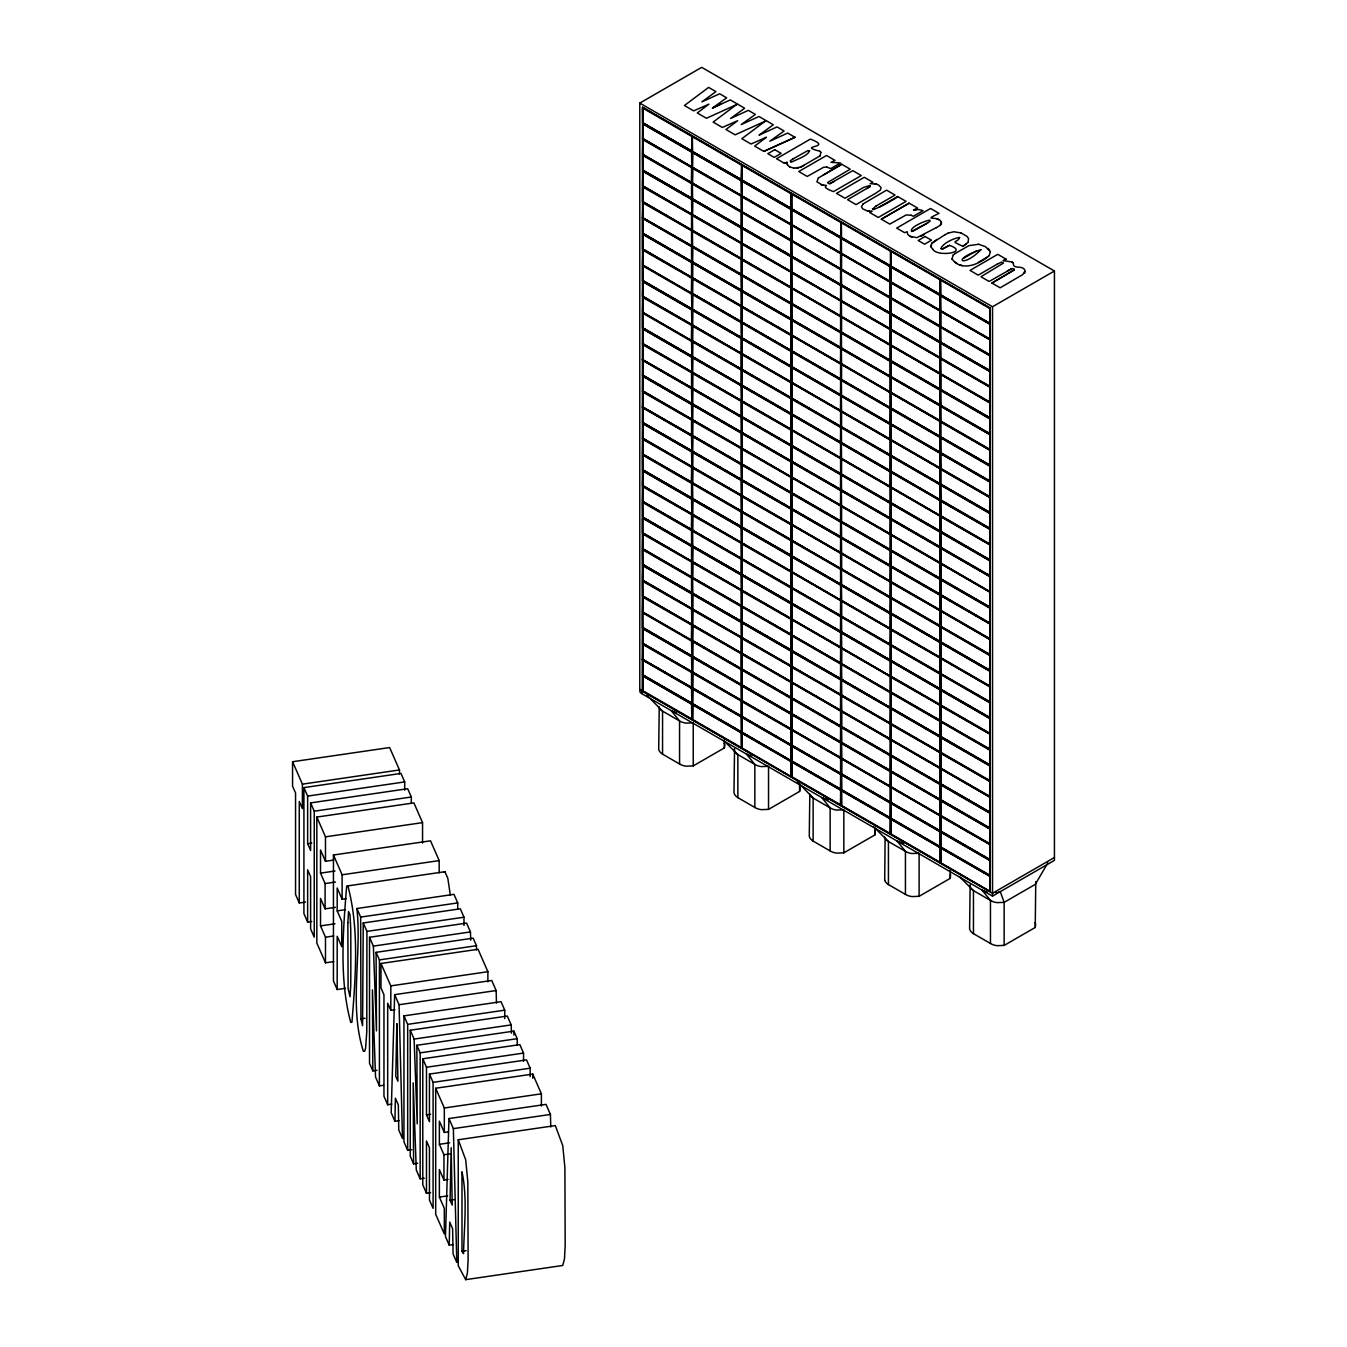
<?xml version="1.0" encoding="UTF-8"?>
<svg xmlns="http://www.w3.org/2000/svg" width="1347" height="1347" viewBox="0 0 1347 1347"><rect width="100%" height="100%" fill="white"/><g stroke="black" fill="none" stroke-linecap="round" stroke-linejoin="round"><path stroke-width="1.5" d="M997.453 264.029L1001.612 262.143L1003.515 263.035L980.936 276.741L989.136 281.472L1011.917 268.575L1013.921 268.811L1014.19 269.939L991.931 283.038L1000.131 287.82L1022.71 274.62L1025.151 270.781C1022.727 264.147 1012.809 270.292 1013.331 262.968M819.852 151.234C795.521 145.005 834.719 148.49 810.389 139.095L776.495 158.71L784.409 163.273L787.052 162.33L787.456 164.856L789.578 166.843M399.066 1120.67L394.94 1121.276L395.395 1098.209L398.325 1104.877L398.779 1130.066L402.5 1138.552L399.066 1004.727L394.654 994.658L491.722 980.464L496.151 990.55L496.471 1003.094M453.367 1244.577L449.241 1245.167L449.696 1222.099L452.626 1228.767L453.08 1253.956L456.801 1262.442L453.367 1128.634L448.955 1118.549L546.023 1104.372L550.435 1114.44L550.771 1126.984M450.083 1200.228L451.161 1147.695L452.222 1205.094L450.083 1200.228L454.208 1199.621M394.654 994.658L391.186 1112.723L394.94 1121.276M448.955 1118.549L445.487 1236.63L449.241 1245.167M936.434 227.643L940.307 225.202L941.486 222.642C938.926 214.442 920.759 222.103 939.027 213.365L930.575 208.482L896.681 228.098L904.595 232.661L907.238 231.718L907.642 234.243L909.764 236.23L916.869 237.678L936.434 227.592M980.885 249.7C962.852 268.508 949.904 259.718 980.885 249.734M790.672 161.792L790.251 160.781L792.861 158.98M863.208 203.801L861.407 206.63L862.636 208.819L867.872 211.226L872.149 211.226L869.691 212.506L878.295 217.473L906.076 201.393L897.624 196.51C898.314 197.538 862.383 217.035 876.139 205.939M874.742 183.613L878.564 184.977L881.106 187.62L880.298 190.146L875.483 193.379L856.019 204.626L847.566 199.693L870.111 186.509L869.691 185.499M932.713 249.128L931.164 247.124L931.636 243.437L944.921 234.748M659.239 707.327L658.7 749.033A14.615 8.436 0 0 0 662.572 754.168L679.562 763.985A13.066 7.543 0 0 0 685.993 766.174L693.234 765.904L724.316 747.955L724.854 745.211A14.615 8.436 0 0 0 724.147 743.123M968.123 242.393L968.544 238.503L967.011 236.399L960.866 232.863M734.536 748.747L733.997 792.491A14.615 8.436 0 0 0 737.87 797.626L754.842 807.459A13.066 7.543 0 0 0 761.291 809.648L768.531 809.379L799.613 791.43L800.017 787.978A14.699 8.486 0 0 0 799.445 786.597M797.256 781.513L813.133 798.064L813.133 841.117L830.139 850.934A13.066 7.543 0 0 0 836.571 853.106L843.828 852.836L874.91 834.904L875.297 831.436A14.699 8.486 0 0 0 874.725 830.072M884.693 880.13A14.699 8.486 0 0 0 888.431 884.575L905.437 894.391A13.066 7.543 0 0 0 911.868 896.58L919.109 896.311L950.191 878.362L950.595 874.91A14.699 8.486 0 0 0 950.359 874.22M970.143 884.777L969.604 928.521A14.615 8.436 0 0 0 973.477 933.673L990.466 943.489A13.066 7.543 0 0 0 996.898 945.678L1004.138 945.409L1035.237 927.46L1035.624 924.008A14.699 8.486 0 0 0 1035.052 922.628M1047.882 862.838L1035.237 884.407L1004.138 902.355L996.898 902.625A13.066 7.543 0 0 1 990.466 900.436L973.46 890.62L959.333 876.577M465.692 1279.65L467.409 1273.067L468.116 1259.613L467.83 1181.858L465.692 1159.801L458.249 1139.764L555.318 1125.587L562.76 1145.623L564.898 1167.681L565.184 1245.436L564.477 1258.889L562.76 1265.473L465.692 1279.65L458.249 1265.759L458.249 1139.764M1024.393 273.306L1025.151 272.111M820.138 155.865L820.828 152.228M940.307 225.202L941.435 223.619M989.22 255.627L990.382 251.603M953.272 254.953L951.992 259.011M818.387 177.939L816.905 181.845L823.051 185.347M931.636 243.47L937.041 239.362M932.713 249.077C936.333 257.277 970.295 252.714 949.45 245.322L942.9 248.791L940.964 248.572C942.344 243.605 953.777 238.065 959.67 237.442C957.347 243.605 948.793 239.665 962.852 246.333L968.123 242.342M951.992 258.961C961.539 272.178 979.471 264.248 989.22 255.593M953.272 255.004L955.141 253.489M766.325 137.343L754.674 146.099L763.85 151.403L794.999 137.31L763.85 151.403M759.253 135.003L773.313 124.749L766.308 120.708L735.142 134.835L725.966 129.497L737.634 120.725L722.329 127.443L713.135 122.089L737.331 103.972L730.327 99.931L712.462 108.029L720.628 104.123M712.462 108.029L726.673 97.826L719.668 93.785L701.854 101.901L715.914 91.613L708.623 87.403L684.428 105.504L693.638 110.875L708.926 104.157L697.275 112.963L706.451 118.267L737.6 104.123L744.622 108.231L730.562 118.485L748.36 110.353L755.364 114.428L741.17 124.598L759.018 116.499L766.022 120.59L741.827 138.69L751.037 144.011L766.325 137.293M927.595 222.979L930.137 221.161L929.733 220.15C924.85 220.773 908.939 227.508 911.666 231.465L927.595 222.979L912.525 231.398M962.852 246.333L966.119 244.177M866.811 188.58L870.111 186.509M1014.19 269.905L991.931 283.089M987.705 256.806L978.427 262.295M955.141 253.522L968.897 245.642L978.629 244.278M820.138 155.814L800.96 166.961L794.259 168.223M818.387 177.972L841.774 164.267L850.226 169.2L827.664 182.451L828.136 183.428L829.887 183.663L852.803 170.648L861.255 175.565L833.473 191.611C815.827 184.994 834.618 186.021 821.148 184.808M863.208 203.852L886.579 190.146L895.048 195.079L876.139 205.99M1054.432 857.5L992.52 893.263L639.791 689.613L639.791 103.096L701.703 67.35L1054.432 271L1054.432 860.379L992.52 896.125L642.266 693.907L642.519 107.255L990.247 308.008L990.247 891.663L989.994 308.16L642.519 107.255M691.819 151.066L642.637 122.964L642.637 108.046L642.822 122.846L691.819 151.066L691.819 136.148M642.889 122.813L990.247 323.785L989.877 338.922L989.877 324.004L940.88 295.784M642.637 138.741L642.889 123.671L642.822 138.623L691.819 166.843L691.819 151.925L642.822 123.705M642.889 138.589L989.994 339.713M989.877 355.557L989.624 370.61L990.247 355.339L642.519 154.585L642.889 139.448L642.822 154.4M642.889 154.366L989.994 355.473M691.819 198.379L642.637 170.278L642.637 155.36L642.822 170.177L691.819 198.379L691.819 183.478M691.567 151.201L692.19 135.929L692.56 719.365M741.49 179.74L692.324 151.639L692.324 136.721L692.51 151.537L741.49 179.74L741.49 164.839M642.889 170.143L990.247 371.115L989.877 386.235L989.877 371.334L940.88 343.115M989.877 402.012L940.88 373.809L940.694 358.992L989.877 387.094L989.624 402.164L990.247 386.892L642.519 186.122L642.889 171.002L642.822 185.953L691.819 214.156L691.819 199.255L642.822 171.035M691.819 166.843L691.567 152.076L692.56 151.504M692.324 167.415L692.56 152.363L692.51 167.297L741.49 195.517L741.49 180.599L692.51 152.396M642.889 185.92L989.994 387.027M940.88 389.569L940.947 374.634L989.809 402.905L989.809 417.823L990.247 402.669L642.519 201.898L642.637 186.913L642.822 201.73L691.567 230.084L691.567 215.166L692.56 214.594M692.56 167.264L691.567 167.836L691.567 182.754L691.819 167.702L642.637 139.6M692.324 168.274L741.49 196.376L741.439 211.327L692.324 183.192L692.56 168.122L692.51 183.074M642.889 201.68L989.994 402.804M989.877 418.648L989.624 433.7L990.247 418.429L642.519 217.675L642.889 202.555L642.822 217.49M691.567 198.531L691.567 183.613L692.56 183.04M741.49 227.071L692.324 198.969L692.324 184.051L692.51 198.851L741.49 227.071L741.49 212.153M940.88 406.205L989.877 434.424L989.809 449.376L990.247 434.205L642.519 233.452L642.637 218.467L642.822 233.267L691.567 261.621L691.567 246.72L692.56 246.147L741.49 274.384L741.49 259.483L692.324 231.364L692.324 246.282L741.254 274.535L741.254 259.617L742.248 259.045M741.254 179.892L741.877 164.62L742.248 748.04M791.177 208.431L741.995 180.313L741.995 165.412L742.18 180.212L791.177 208.431L791.177 193.513M691.819 214.156L691.567 199.39L692.56 198.817M692.324 214.729L692.56 199.676L692.51 214.628L741.49 242.847L741.49 227.929L692.51 199.71M642.889 233.233L989.994 434.357M940.206 437.287L939.953 452.356L939.953 437.438L940.947 436.866L989.877 465.119L940.694 437L940.694 422.099L989.809 450.235L989.624 465.254L990.247 449.982L642.519 249.229L642.637 234.243L642.822 249.043L691.567 277.398L691.567 262.48L692.56 261.907M741.49 195.517L741.254 180.751L742.248 180.178M741.995 196.09L742.248 181.037L742.18 195.989L791.177 224.191L791.177 209.29L742.18 181.07M692.324 215.604L692.51 230.404L741.49 258.624L741.49 243.706L692.324 215.604L692.324 230.505M792.861 159.013L807.964 150.527L809.547 150.813M642.889 249.01L989.994 450.134M989.877 465.978L989.624 481.031L990.247 465.759L642.519 265.005L642.889 249.869L642.822 264.82M742.248 195.955L741.254 196.527L741.49 211.294M741.995 196.948L791.177 225.067L791.11 240.002L741.995 211.866L742.248 196.814L742.18 211.765M692.56 230.371L691.567 230.943L691.567 245.861L642.266 217.827L989.994 418.58M692.324 231.364L692.51 246.181M989.877 496.656L940.88 468.453L940.694 453.636L989.877 481.755L989.624 496.807L990.247 481.536L642.519 280.765L642.637 265.78L642.822 280.597L691.819 308.8L691.819 293.899M741.254 227.205L741.254 212.304L742.248 211.732M791.177 255.745L741.995 227.643L741.995 212.725L742.18 227.542L791.177 255.745L791.177 240.827M692.324 262.059L692.56 247.006L692.51 261.958L741.49 290.161L741.49 275.243M790.925 208.566L791.548 193.294L791.548 776.933M823.034 175.127L841.774 164.267M642.889 280.563L989.994 481.67M939.953 484.752L891.024 456.515L891.209 471.315L939.953 499.67L939.953 484.752L940.947 484.179L989.877 512.432L940.694 484.331L940.694 469.413L989.809 497.565L989.624 512.584L990.247 497.312L642.519 296.542L642.889 281.422L642.822 296.374L691.819 324.576L691.819 309.675L642.822 281.456M741.49 242.847L741.254 228.064L742.248 227.491M741.995 243.42L742.248 228.35L742.18 243.302L791.177 271.522L791.177 256.603L742.18 228.401M692.324 277.836L692.56 262.783L692.51 277.718L741.49 305.937L741.49 291.019L692.51 262.817M791.177 224.191L790.925 209.425L791.918 208.852M642.889 296.323L989.994 497.447M989.877 513.291L989.624 528.344L990.247 513.072L642.519 312.319L642.889 297.199L642.822 312.134M742.248 243.268L741.254 243.841L741.49 258.624M741.995 244.278L742.18 259.079L791.177 287.298L791.177 272.38L741.995 244.278L741.995 259.196M692.56 277.684L691.567 278.257L691.567 293.175L691.819 278.122M692.324 278.694L741.439 306.83L741.439 321.748L692.324 293.612L692.56 278.543L692.51 293.494M791.918 224.629L790.925 225.202L791.177 239.968M989.877 543.986L940.88 515.766L940.694 500.966L989.877 529.068L989.624 544.121L990.247 528.849L642.519 328.096L642.637 313.11L642.822 327.91L691.819 356.13L691.819 341.212M741.995 260.055L791.11 288.191L791.11 303.109L741.995 274.956L742.248 259.904L742.18 274.855M691.819 308.8L691.567 294.033L692.56 293.461L741.254 321.849L741.254 306.948L742.248 306.375M692.324 309.372L692.56 294.32L692.51 309.271L741.49 337.491L741.49 322.573M790.925 255.896L790.925 240.978L791.918 240.406M642.889 327.877L989.994 529.001M642.637 343.805L642.889 328.735L642.822 343.687L691.819 371.907L691.819 356.989L642.822 328.769M741.49 290.161L741.254 275.394L742.248 274.822L790.925 303.21L790.925 288.292L791.918 287.719M741.995 290.733L742.248 275.68L742.18 290.632L791.177 318.852L791.177 303.934M840.848 222.188L841.218 805.624M691.819 324.576L691.567 309.81L692.56 309.238M692.324 325.149L692.56 310.096L692.51 325.048L741.254 353.402L741.254 338.484L742.248 337.912M791.177 271.522L790.925 256.755L791.918 256.183M878.918 207.303L897.624 196.561M642.889 343.653L989.994 544.777M642.637 344.664L691.752 372.799L691.752 387.717L642.637 359.565L642.889 344.512L642.822 359.464M741.49 305.937L741.254 291.171L742.248 290.598M741.995 306.51L742.248 291.457L742.18 306.409L791.177 334.612L791.177 319.71L742.18 291.491M791.851 209.745L840.848 237.964L840.595 253.017L840.595 238.116L841.589 237.543M692.56 325.014L691.567 325.587L691.567 340.505L691.819 325.435L642.637 297.333M692.324 326.008L741.439 354.16L741.439 369.078L692.324 340.926L692.56 325.873L692.51 340.825M909.107 203.195L881.325 219.224L909.107 203.144L917.56 208.027L913.586 209.997L918.839 209.526L923.065 210.671L913.3 216.311L911.128 215.2M791.918 271.959L790.925 272.532L791.177 287.298M642.637 375.342L642.889 360.289L642.822 375.241L691.819 403.46L691.819 388.542M741.995 307.369L791.11 335.521L791.11 350.422L741.995 322.287L742.248 307.234L742.18 322.186M841.589 253.303L840.595 253.876L840.595 268.794L791.666 240.541M691.819 356.13L691.567 341.363L692.56 340.791L741.254 369.179L741.254 354.261L742.248 353.689M692.324 356.702L692.56 341.65L692.51 356.601L741.254 384.956L741.254 370.038L742.248 369.465L791.177 397.719L791.177 382.801L741.995 354.699L741.995 369.617L790.925 397.853L790.925 382.952L791.918 382.363M642.889 375.207L989.994 576.314M642.637 391.118L642.889 376.066L642.822 391.017L691.819 419.22L691.819 404.319L642.822 376.099M741.49 337.491L741.254 322.724L742.248 322.135L790.925 350.54L790.925 335.622L791.918 335.049M741.995 338.063L742.248 323.011L742.18 337.945L791.177 366.165L791.177 351.247M840.595 269.653L791.666 241.399L791.851 256.216L840.595 284.571L840.595 269.653L841.589 269.08M691.819 371.907L691.567 357.14L692.56 356.568M692.324 372.479L692.56 357.426L692.51 372.361L741.49 400.581L741.49 385.663L692.51 357.46M791.177 318.852L790.925 304.068L791.918 303.496L840.848 331.749L840.848 316.831M642.889 390.984L989.994 592.091M642.637 391.977L691.752 420.129L691.752 435.03L642.637 406.895L642.889 391.842L642.822 406.794M890.519 250.879L890.889 834.298M741.995 353.84L742.248 338.77L742.18 353.722L791.177 381.942L791.177 367.024L742.18 338.821M840.595 285.429L791.666 257.176L791.851 271.993L840.595 300.347L840.595 285.429L841.589 284.857M692.56 372.328L691.567 372.9L691.567 387.818L642.266 359.784L989.994 560.554M741.49 401.44L741.439 416.391L692.324 388.256L692.56 373.186L692.51 388.138M791.177 334.612L790.925 319.845L791.918 319.273M642.637 422.672L642.889 407.619L642.822 422.554L691.819 450.774L691.819 435.856M841.538 238.436L890.519 266.639L890.283 281.708L890.283 266.79L891.276 266.218M741.995 354.699L742.18 369.499M841.589 300.634L840.595 301.206L840.595 316.124L840.848 301.055L791.666 272.953L791.851 287.77L840.848 315.973M691.819 403.46L691.567 388.677L692.56 388.104L741.254 416.509L741.254 401.591L742.248 401.019M692.324 404.033L692.56 388.963L692.51 403.915L741.49 432.134L741.49 417.216M949.45 245.356L942.9 248.791M642.889 422.52L989.994 623.644M642.637 438.448L642.889 423.379L642.822 438.331L691.819 466.55L691.819 451.632L642.822 423.413M891.276 281.994L890.283 282.567L890.283 297.468L890.519 282.415L841.589 254.162L841.538 269.114M741.995 385.377L742.248 370.324L742.18 385.276L791.177 413.495L791.177 398.577M841.589 316.41L840.595 316.983L840.595 331.901L791.666 303.647M691.819 419.22L691.567 404.454L692.56 403.881M692.324 419.793L692.56 404.74L692.51 419.692L741.49 447.911L741.49 432.993L692.51 404.774M791.177 366.165L790.925 351.399L791.918 350.826L840.848 379.079L840.848 364.161L791.918 335.908L791.851 350.86M642.889 438.297L989.994 639.421M989.877 655.265L989.624 670.318L990.247 655.046L642.519 454.293L642.889 439.156L642.822 454.107M890.519 298.192L890.283 313.245L890.283 298.344L891.276 297.771M741.49 400.581L741.254 385.814L742.248 385.242M741.995 401.153L742.248 386.101L742.18 401.052L791.177 429.255L791.177 414.354L742.18 386.134M963.846 258.119L976.39 250.879M840.848 332.608L840.595 347.661L840.595 332.76L841.589 332.187L890.519 360.424L890.519 345.522L841.589 317.269L841.538 332.221M692.56 419.658L691.567 420.23L691.567 435.148L642.266 407.114L989.994 607.867M692.324 420.668L741.439 448.804L741.439 463.722L692.324 435.569L692.56 420.517L692.51 435.468M940.206 279.553L940.576 862.972M791.177 381.942L790.925 367.175L791.918 366.603M642.889 454.074L989.994 655.198M691.819 498.104L642.637 469.985L642.637 455.084L642.822 469.884L691.819 498.104L691.819 483.186M841.538 285.749L890.519 313.969L890.283 329.022L890.283 314.104L891.276 313.531M891.024 314.541L891.209 329.341L940.206 357.561L940.206 342.643L891.209 314.44L939.953 342.795L940.947 342.222M741.995 402.012L791.11 430.164L791.11 445.066L741.995 416.93L742.248 401.877L742.18 416.829M1011.917 261.975L1003.33 260.645L1006.108 259.163L997.757 254.33L969.992 270.41L978.191 275.158L997.453 263.995M791.851 320.165L840.848 348.385L840.595 363.437L840.595 348.536L841.589 347.947M691.819 450.774L691.567 436.007L692.56 435.435L741.254 463.823L741.254 448.905L742.248 448.332M692.324 451.346L692.56 436.293L692.51 451.245L741.49 479.448L741.49 464.547M891.209 267.11L940.206 295.33L939.953 310.382L939.953 295.464L940.947 294.892M642.889 469.85L990.247 670.823L989.877 685.943L989.877 671.042L940.88 642.822M940.88 673.517L940.947 658.565L989.877 686.818L989.809 701.753L990.247 686.6L642.519 485.829L642.889 470.709L642.822 485.661L691.819 513.864L691.819 498.962L642.822 470.743M891.276 329.308L890.283 329.88L890.283 344.798L890.519 329.746L841.353 301.644L841.538 316.444L890.519 344.664M741.49 432.134L741.254 417.368L742.248 416.795L790.925 445.183L790.925 430.265L791.918 429.693M741.995 432.707L742.248 417.654L742.18 432.606L790.925 460.96L790.925 446.042L791.918 445.47L840.848 473.723L840.848 458.805L791.918 430.552L791.851 445.503M841.589 363.724L840.595 364.296L840.595 379.214L791.666 350.961M691.819 466.55L691.567 451.784L692.56 451.211M692.324 467.123L692.56 452.07L692.51 467.022L741.49 495.225L741.49 480.307L692.51 452.104M940.947 310.669L939.953 311.241L939.953 326.159L940.206 311.106L891.024 282.988L891.209 297.805L940.206 326.008M791.177 413.495L790.925 398.712L791.918 398.14L840.848 426.393L840.848 411.475L791.918 383.238L791.851 398.173M642.889 485.627L989.994 686.734M989.877 702.578L989.624 717.648L990.247 702.376L642.519 501.606L642.889 486.486L642.822 501.438M891.276 345.085L890.283 345.657L890.283 360.575L841.353 332.322M741.49 447.911L741.254 433.128L742.248 432.555M741.995 448.484L742.248 433.414L742.18 448.366L790.925 476.737L790.925 461.819L791.918 461.246M840.848 379.938L840.595 394.991L840.595 380.073L841.589 379.5L890.283 407.888L890.283 392.987L891.276 392.415M692.56 466.971L691.567 467.561L691.567 482.462L691.819 467.409L642.637 439.307M692.324 467.981L741.439 496.117L741.439 511.035L692.324 482.9L692.56 467.847L692.51 482.782M940.206 326.866L939.953 341.936L939.953 327.018L940.947 326.445M791.177 429.255L790.925 414.489L791.918 413.916M642.889 501.404L989.994 702.511M642.637 502.397L642.822 517.197L691.567 545.569L642.637 517.315L642.637 502.397L691.567 530.651L692.56 530.078M890.283 361.434L841.353 333.18L841.538 347.997L890.283 376.352L890.283 361.434L891.276 360.861L940.206 389.115L940.206 374.197L891.276 345.943L891.209 360.895L939.953 389.249L939.953 374.331L940.947 373.759M791.177 477.444L791.11 492.396L741.995 464.26L742.248 449.191L742.18 464.143M989.624 308.379L940.694 280.125L940.88 294.926L989.624 323.28L990.247 308.008M639.791 103.096L992.52 306.746L1054.432 271M791.851 367.495L840.848 395.715L840.595 410.768L840.595 395.85L841.589 395.277M691.567 498.238L691.567 483.32L692.56 482.748M741.49 526.778L692.324 498.676L692.324 483.758L692.51 498.558L741.49 526.778L741.49 511.86M642.889 517.164L990.247 718.136L989.877 733.273L989.877 718.355L940.88 690.152M989.877 749.05L940.694 720.948L940.694 706.03L989.877 734.132L989.624 749.185L990.247 733.913L642.519 533.159L642.637 518.174L642.822 532.974L691.567 561.329L691.567 546.427L692.56 545.855M890.283 377.211L841.353 348.957L841.538 363.757L890.283 392.129L890.283 377.211L891.276 376.638M891.024 377.631L891.209 392.448L940.206 420.651L940.206 405.75L891.209 377.53L939.953 405.885L940.947 405.312M741.49 479.448L741.254 464.681L742.248 464.109L790.925 492.497L790.925 477.596L791.918 477.023M741.995 480.02L742.248 464.968L742.18 479.919L791.177 508.139L791.177 493.221M841.589 411.054L840.595 411.626L840.595 426.544L791.666 398.291M691.819 513.864L691.567 499.097L692.56 498.525M692.324 514.453L692.56 499.383L692.51 514.335L741.49 542.555L741.49 527.637L692.51 499.417M940.206 357.561L939.953 342.795M940.947 357.999L939.953 358.571L939.953 373.473L940.206 358.42L891.024 330.318L891.209 345.118L940.206 373.338M642.889 532.941L989.994 734.064M989.877 749.909L989.624 764.961L990.247 749.69L642.519 548.936L642.889 533.799L642.822 548.751M741.49 495.225L741.254 480.458L742.248 479.886M741.995 495.797L742.248 480.744L742.18 495.696L791.177 523.916L791.177 508.998L742.18 480.778M840.848 427.252L840.595 442.304L840.595 427.403L841.589 426.831L890.519 455.067L890.519 440.166M692.56 514.301L691.567 514.874L691.567 529.792L691.819 514.739L642.637 486.621M692.324 515.312L741.49 543.413L741.439 558.365L692.324 530.213L692.56 515.16L692.51 530.112M642.889 548.717L989.994 749.841M691.819 592.747L642.637 564.629L642.637 549.728L642.822 564.528L691.819 592.747L691.819 577.829M890.519 408.612L890.283 423.665L890.283 408.764L891.276 408.175L940.206 436.428L940.206 421.51L891.276 393.273L891.209 408.225L939.953 436.58L939.953 421.662L940.947 421.089M742.248 495.662L741.254 496.235L741.49 511.001M791.177 524.774L791.11 539.726L741.995 511.574L742.248 496.521L742.18 511.473M940.88 326.479L940.947 311.527L989.877 339.781L989.809 354.732L990.247 339.562L642.519 138.808M791.851 414.809L840.848 443.028L840.595 458.081L840.595 443.18L841.589 442.607M741.49 574.091L692.324 545.99L692.324 531.072L692.51 545.889L741.49 574.091L741.49 559.19M940.206 389.973L939.953 405.026L939.953 390.108L940.947 389.536L989.877 417.789L940.694 389.687M642.889 564.494L990.247 765.466L989.624 780.738L989.877 765.685L940.88 737.466L940.88 752.384L989.877 780.603M989.877 796.363L940.88 768.16L940.694 753.343L989.877 781.462L989.624 796.515L990.247 781.243L642.519 580.49L642.889 565.353L642.822 580.304L691.819 608.524L691.819 593.606L642.822 565.386M841.538 396.17L890.519 424.389L890.283 439.442L890.283 424.524L891.276 423.951M891.024 424.962L891.209 439.762L940.206 467.981L940.206 453.063L891.209 424.861L939.953 453.215L940.947 452.643M741.254 526.913L741.254 512.012L742.248 511.439M791.177 555.452L741.995 527.351L741.995 512.432L742.18 527.249L791.177 555.452L791.177 540.551M841.589 458.367L840.595 458.94L840.595 473.858L791.666 445.604M692.324 561.766L692.56 546.714L692.51 561.665L741.49 589.868L741.49 574.967L692.51 546.747M791.177 508.139L790.925 493.356L791.918 492.783L840.848 521.036L840.848 506.118L791.918 477.882L791.851 492.834M642.889 580.271L989.994 781.378M642.637 581.264L642.822 596.081L691.819 624.284L691.819 609.383L642.637 581.264L642.637 596.182L990.247 797.02L989.877 812.14L989.877 797.222L940.947 768.985L940.88 783.937L989.809 812.174L940.947 783.887L939.953 784.476L939.953 799.377L891.209 771.023L891.024 756.223L939.953 784.476M891.276 439.728L890.283 440.301L890.283 455.219L841.353 426.965M741.49 542.555L741.254 527.788L742.248 527.199M741.995 543.127L742.248 528.075L742.18 543.009L791.177 571.229L791.177 556.311L742.18 528.108M840.848 474.582L840.595 489.635L840.595 474.716L841.589 474.144L890.519 502.397L890.519 487.479L841.589 459.226L841.538 474.178M692.56 561.632L691.567 562.204L691.567 577.105L642.637 548.869M692.324 562.625L741.49 590.727L741.439 605.679L692.324 577.543L692.56 562.49L692.51 577.442M940.206 420.651L939.953 405.885M791.177 523.916L790.925 509.132L791.918 508.56M642.889 596.048L989.994 797.155M989.877 812.999L989.624 828.068L990.247 812.797L642.519 612.026L642.889 596.906L642.822 611.858M890.519 455.943L890.283 470.995L890.283 456.077L891.276 455.505L939.953 483.893L939.953 468.992L940.947 468.402M742.248 542.976L741.254 543.548L741.49 558.332M741.995 543.986L791.177 572.088L791.11 587.039L741.995 558.904L742.248 543.834L742.18 558.786M791.851 462.139L840.848 490.359L840.595 505.411L840.595 490.493L841.589 489.921M691.567 592.882L691.567 577.964L692.56 577.392M741.49 621.422L692.324 593.32L692.324 578.402L692.51 593.202L741.49 621.422L741.49 606.504M791.918 524.337L790.925 524.909L791.177 539.676M989.877 843.693L940.88 815.474L940.694 800.674L989.877 828.775L989.624 843.828L990.247 828.557L642.519 627.803L642.637 612.818L642.822 627.618L691.819 655.837L691.819 640.919M841.538 443.5L890.519 471.703L890.283 486.772L890.283 471.854L891.276 471.282M741.254 574.243L741.254 559.325L742.248 558.752M791.177 602.783L741.995 574.681L741.995 559.763L742.18 574.563L791.177 602.783L791.177 587.864M841.589 505.697L840.595 506.27L840.595 521.188L791.666 492.935M691.819 608.524L691.567 593.741L692.56 593.168M692.324 609.097L692.56 594.027L692.51 608.979L741.49 637.198L741.49 622.28L692.51 594.061M790.925 555.604L790.925 540.686L791.918 540.113M642.889 627.584L989.994 828.708M642.637 643.512L642.889 628.443L642.822 643.395L691.819 671.614L691.819 656.696L642.822 628.493M891.276 487.058L890.283 487.631L890.283 502.549L841.353 474.296M741.49 589.868L741.254 575.102L742.248 574.529M741.995 590.441L742.248 575.388L742.18 590.34L791.177 618.559L791.177 603.641L742.18 575.422M840.848 521.895L840.595 536.965L840.595 522.047L841.589 521.474L890.519 549.728L890.519 534.81L841.589 506.556L841.538 521.508M692.56 608.945L691.567 609.518L691.819 624.284M692.324 624.856L692.56 609.804L692.51 624.755L741.254 653.11L741.254 638.192L742.248 637.619M940.206 467.981L939.953 453.215M791.177 571.229L790.925 556.463L791.918 555.89M642.889 643.361L989.994 844.485M642.637 644.371L691.752 672.507L691.752 687.425L642.637 659.272L642.889 644.22L642.822 659.171M890.519 503.256L890.283 518.309L890.283 503.408L891.276 502.835L940.206 531.072L940.206 516.17M742.248 590.306L741.254 590.878L741.49 605.645M741.995 591.299L791.177 619.418L791.11 634.37L741.995 606.217L742.248 591.165L742.18 606.116M791.851 509.452L840.848 537.672L840.595 552.725L840.595 537.823L841.589 537.251M692.56 624.722L691.567 625.294L691.567 640.212L691.819 625.143L642.637 597.041M692.324 625.732L741.439 653.867L741.439 668.785L692.324 640.633L692.56 625.58L692.51 640.532M791.918 571.667L790.925 572.239L791.177 587.006M642.637 675.049L642.889 659.996L642.822 674.948L691.819 703.168L691.819 688.25M841.538 490.813L890.519 519.033L890.283 534.086L890.283 519.167L891.276 518.595M741.254 621.573L741.254 606.655L742.248 606.083M791.177 650.096L741.995 621.994L741.995 607.076L742.18 621.893L791.177 650.096L791.177 635.195M841.589 553.011L840.595 553.6L840.595 568.501L791.666 540.248M691.819 655.837L691.567 641.071L692.56 640.499L741.254 668.887L741.254 653.968L742.248 653.396M692.324 656.41L692.56 641.357L692.51 656.309L741.254 684.663L741.254 669.745L742.248 669.173L791.177 697.426L791.177 682.508L741.995 654.406L741.995 669.324L790.925 697.561L790.925 682.66L791.918 682.087M939.953 500.528L891.024 472.275L891.209 487.092L939.953 515.446L939.953 500.528L940.947 499.956M790.925 602.917L790.925 588.016L791.918 587.444M642.889 674.914L989.994 876.021M642.637 690.826L642.889 675.773L642.822 690.725L691.819 718.928L691.819 704.026L642.822 675.807M891.276 534.372L890.283 534.944L890.283 549.862L841.353 521.609M741.49 637.198L741.254 622.432L742.248 621.859M741.995 637.771L742.248 622.718L742.18 637.67L791.177 665.873L791.177 650.955L742.18 622.752M840.595 569.36L791.666 541.124L791.851 555.924L840.595 584.278L840.595 569.36L841.589 568.788M691.819 671.614L691.567 656.848L692.56 656.275M692.324 672.187L692.56 657.134L692.51 672.086L741.49 700.288L741.49 685.37L692.51 657.168M639.791 689.613L990.247 891.663M940.947 515.733L939.953 516.305L939.953 531.223L891.024 502.97M791.177 618.559L790.925 603.776L791.918 603.203M642.266 693.907L640.027 692.341L640.027 689.462M890.519 550.586L890.283 565.639L890.283 550.721L891.276 550.148L940.206 578.402L940.206 563.484L891.276 535.23L891.209 550.182M741.995 638.63L742.18 653.43L791.177 681.649L791.177 666.731L741.995 638.63L741.995 653.548M840.595 585.137L791.666 556.883L791.851 571.7L840.595 600.055L840.595 585.137L841.589 584.564M692.56 672.035L691.567 672.624L691.567 687.526L642.266 659.491L989.994 860.262M741.49 701.147L741.439 716.099L692.324 687.963L692.56 672.911L692.51 687.846M940.206 531.93L939.953 547L939.953 532.082L940.947 531.509L989.877 559.763L989.877 544.845L940.694 516.743L940.88 531.543L989.624 559.897L990.247 544.626L642.519 343.872M791.918 618.98L790.925 619.553L791.177 634.319M841.538 538.143L890.519 566.346L890.283 581.416L890.283 566.498L891.276 565.925M741.995 654.406L742.18 669.206M841.589 600.341L840.595 600.914L840.595 615.832L840.848 600.779L791.918 572.526L791.851 587.477M691.819 703.168L691.567 688.384L692.56 687.812L741.254 716.217L741.254 701.299L742.248 700.726M692.324 703.74L692.56 688.671L692.51 703.622L741.49 731.842L741.49 716.924M891.209 519.504L940.206 547.707L939.953 562.777L939.953 547.859L940.947 547.286M989.624 576.533L940.694 548.28L940.88 563.097L989.624 591.451L990.247 576.179L642.519 375.409M790.925 650.247L790.925 635.329L791.918 634.757M891.276 581.702L890.283 582.274L890.283 597.192L890.519 582.123L841.589 553.886L841.538 568.821M741.995 685.084L742.248 670.031L742.18 684.983L791.177 713.203L791.177 698.285M840.848 616.539L840.595 631.608L840.595 616.69L841.589 616.118M691.819 718.928L691.567 704.161L692.56 703.589M692.324 719.517L692.56 704.447L692.51 719.399L741.49 747.619L741.49 732.701L692.51 704.481M940.947 563.063L939.953 563.635L939.953 578.537L891.024 550.3M791.177 665.873L790.925 651.106L791.918 650.534M890.519 597.9L890.283 612.952L890.283 598.051L891.276 597.479M741.49 700.288L741.254 685.522L742.248 684.95M741.995 700.861L742.248 685.808L742.18 700.76L791.177 728.98L791.177 714.062L742.18 685.842M791.851 604.113L840.848 632.315L840.595 647.368L840.595 632.467L841.589 631.895M940.206 579.261L939.953 594.313L939.953 579.395L940.947 578.823L989.877 607.076L990.247 591.956L642.519 391.186M791.918 666.31L790.925 666.883L791.177 681.649M841.538 585.457L890.519 613.676L890.283 628.729L890.283 613.828L891.276 613.239M891.024 614.249L891.209 629.049L940.206 657.269L940.206 642.351L891.209 614.148L939.953 642.502L940.947 641.93M741.995 701.72L791.11 729.872L791.11 744.79L741.995 716.638L742.248 701.585L742.18 716.537M989.877 560.621L989.624 575.674L990.247 560.403L642.519 359.649M841.589 647.671L840.595 648.244L840.595 663.145L840.848 648.092L791.918 619.839L791.851 634.791M891.209 566.818L940.206 595.037L939.953 610.09L939.953 595.172L940.947 594.599M891.276 629.015L890.283 629.588L890.283 644.506L890.519 629.453L841.589 601.2L841.538 616.151M741.49 731.842L741.254 717.075L742.248 716.503L790.925 744.891L790.925 729.973L791.918 729.4M741.995 732.414L742.248 717.362L742.18 732.313L790.925 760.668L790.925 745.75L791.918 745.177L840.848 773.431L840.848 758.513L791.918 730.259L791.851 745.211M840.848 663.869L840.595 678.922L840.595 664.004L841.589 663.431M940.947 610.376L939.953 610.949L939.953 625.867L940.206 610.814L891.024 582.695L891.209 597.512L940.206 625.715M791.177 713.203L790.925 698.436L791.918 697.847L840.848 726.1L840.848 711.182L791.918 682.946L791.851 697.898M890.519 645.23L890.283 660.283L890.283 645.365L891.276 644.792M741.49 747.619L741.254 732.852L742.248 732.263M741.995 748.191L742.248 733.138L742.18 748.073L790.925 776.444L790.925 761.526L791.918 760.954M791.851 651.426L840.848 679.646L840.595 694.698L840.595 679.78L841.589 679.208M940.206 626.591L939.953 641.643L939.953 626.725L940.947 626.153M791.177 728.98L790.925 714.196L791.918 713.624M890.283 661.141L841.353 632.888L841.538 647.705L890.283 676.059L890.283 661.141L891.276 660.569M891.024 661.579L891.209 676.379L940.206 704.599L940.206 689.681L891.209 661.461L939.953 689.816L940.947 689.243M989.624 608.086L940.694 579.833L940.88 594.633L989.624 623.004L990.247 607.733L642.519 406.962M841.589 694.985L840.595 695.557L840.595 710.475L840.848 695.422L791.666 667.304L791.851 682.121L840.848 710.324M891.276 676.346L890.283 676.918L890.283 691.836L841.353 663.583M940.88 595.492L989.877 623.712L989.809 638.663L990.247 623.493L642.519 422.739M841.589 710.761L840.595 711.334L840.595 726.252L791.666 697.999M940.206 657.269L939.953 642.502M940.947 657.706L939.953 658.279L939.953 673.18L940.206 658.127L891.024 630.026L891.209 644.826L940.206 673.045M890.283 692.695L841.353 664.441L841.538 679.242L890.283 707.613L890.283 692.695L891.276 692.122M840.848 726.959L840.595 742.029L840.595 727.111L841.589 726.538L890.519 754.791L890.519 739.873M940.206 673.904L939.953 688.957L939.953 674.056L940.947 673.483M841.538 680.1L890.519 708.32L890.283 723.373L890.283 708.471L891.276 707.899M891.024 708.892L891.209 723.709L940.206 751.912L940.206 736.994L891.209 708.791L939.953 737.146L940.947 736.573M989.877 639.488L989.624 654.541L990.247 639.269L642.519 438.516M791.851 714.533L840.848 742.736L840.595 757.789L840.595 742.887L841.589 742.315M791.918 776.731L791.295 193.446M891.276 723.659L890.283 724.231L890.283 739.149L890.519 724.097L841.353 695.995L841.538 710.795L890.519 739.015M841.589 758.075L840.595 758.664L840.595 773.565L791.666 745.312M940.206 704.599L939.953 689.816M940.947 705.02L939.953 705.592L939.953 720.51L940.206 705.458L891.024 677.339L891.209 692.156L940.206 720.359M891.276 739.436L890.283 740.008L890.283 754.926L841.353 726.673M840.848 774.289L840.595 789.342L840.595 774.424L841.589 773.852L890.519 802.105L890.519 787.187L841.589 758.95L841.538 773.885M940.206 721.234L939.953 736.287L939.953 721.369L940.947 720.797M890.519 755.65L890.283 770.703L890.283 755.785L891.276 755.212L939.953 783.6L939.953 768.699L940.947 768.127M791.851 761.846L840.848 790.066L840.595 805.119L840.595 790.201L841.589 789.628M841.538 743.207L890.519 771.41L890.283 786.48L890.283 771.562L891.276 770.989M841.589 805.405L840.966 222.12M940.206 751.912L939.953 737.146M940.947 752.35L939.953 752.922L939.953 767.841L940.206 752.771L891.024 724.669L891.209 739.469L940.206 767.689M891.276 786.766L890.283 787.338L890.283 802.256L841.353 774.003M890.519 802.964L890.283 818.016L890.283 803.115L891.276 802.543L940.206 830.779L940.206 815.878M841.538 790.521L890.519 818.74L890.283 833.793L890.283 818.892L891.276 818.303M939.953 800.236L891.024 771.999L891.209 786.8L939.953 815.154L939.953 800.236L940.947 799.663M891.276 834.079L890.653 250.795M940.947 815.44L939.953 816.013L939.953 830.931L891.024 802.677M940.206 831.655L939.953 846.707L939.953 831.789L940.947 831.217L989.877 859.47L989.877 844.552L940.694 816.45L940.88 831.251L989.624 859.605L990.247 844.333L642.519 643.58M891.209 819.212L940.206 847.415L939.953 862.484L939.953 847.566L940.947 846.994M989.624 876.24L940.694 847.987L940.88 862.804L989.624 891.158L990.247 875.887L642.519 675.133M940.947 862.77L940.324 279.486M989.877 860.329L989.624 875.382L990.247 860.11L642.519 659.357M800.96 166.927L803.738 165.445M921.146 236.314L923.907 234.833M829.887 183.697L834.113 181.441M1003.33 260.645L1006.108 259.196M944.921 234.799L948.204 233.065M1007.253 271.016L1011.917 268.625M759.253 135.054L777.067 126.921L784.072 130.996L769.878 141.182L787.726 133.067L794.999 137.31M948.204 233.115L953.794 231.751L960.866 232.896M784.409 163.273L787.052 162.33M998.666 892.034L1000.282 891.63L1004.138 902.355L1004.138 945.409M347.863 885.888L346.65 886.141C343.098 930.777 339.09 978.915 350.742 1022.457L351.954 1022.154C355.507 977.535 359.497 929.413 347.863 885.888L444.931 871.711L447.81 878.278L450.319 895.065M443.719 871.964L444.931 871.711M796.683 168.24L798.771 167.836M913.586 209.947L916.33 209.543M305.466 902.103L299.27 902.995L295.549 894.492L295.549 792.979L292.568 786.193L292.568 761.729L389.637 747.551L399.47 769.962L399.47 774.054M292.568 761.729L302.401 784.156L399.47 769.962M311.763 921.483L307.638 922.089L303.917 913.603L303.917 787.608L400.985 773.431L404.706 781.917L404.706 790.184M303.917 787.608L307.638 796.094L404.706 781.917M307.638 796.094L307.638 843.71L310.618 850.513L310.618 802.896L407.686 788.719L411.323 797.003L411.323 803.3M310.618 802.896L314.255 811.197L411.323 797.003M333.736 961.606L325.486 962.802L316.831 943.068L316.831 817.073L413.899 802.896L422.554 822.63L422.554 843.02M316.831 817.073L325.486 836.824L422.554 822.63M307.638 843.71L311.763 843.104M345.438 988.311L337.188 989.523L333.45 980.986L333.45 855.008L430.518 840.814L439.189 860.598L439.189 872.839M335.42 907.339L325.098 908.838L325.098 883.565L320.519 873.125L320.519 849.974L325.486 861.272L333.736 860.076M320.519 873.125L334.982 871.021M333.45 855.008L342.121 874.792L439.189 860.598M325.098 883.565L335.42 882.049M337.188 989.523L337.188 936.266L341.751 946.688L341.751 921.331L337.188 910.892L337.188 887.993L342.121 899.24L346.246 898.651M337.188 910.892L345.438 909.696M463.991 925.456L463.991 917.206L460.304 908.804L363.235 922.981L366.923 931.383L366.771 1031.869L365.593 1048.286L364.65 1051.232L363.404 1051.384C348.806 1005.94 361.989 955.276 356.904 908.518L453.973 894.341L457.727 902.911L457.727 909.141M356.904 908.518L360.659 917.088L457.727 902.911M325.098 908.838L320.519 898.398L320.519 925.894L334.982 923.789M320.519 925.894L325.486 937.192L333.736 935.997M366.923 931.383L463.991 917.206M376.975 1070.293L372.85 1070.899L369.516 1063.271L369.516 937.276L466.584 923.099L470.44 931.922L470.743 940.189M369.516 937.276L373.372 946.116L470.44 931.922M373.372 946.116L376.47 1030.876L376.099 952.329L473.167 938.152L476.484 945.712L476.484 949.904M376.099 952.329L379.416 959.889L476.484 945.712M391.825 1104.136L387.683 1104.742L383.962 1096.239L383.962 994.709L380.982 987.923L380.982 963.475L478.05 949.281L487.883 971.709L487.883 981.896M380.982 963.475L390.815 985.886L487.883 971.709M399.066 1004.727L496.151 990.55M387.683 1104.742L387.683 1003.212L390.815 1010.351L394.94 1009.745M363.235 922.981L362.562 1025.724L360.945 1018.854L365.071 1018.248M411.812 1149.749L407.67 1150.338L403.948 1141.869L403.948 1015.874L501.033 1001.697L504.738 1010.166L504.738 1018.568M403.948 1015.874L407.67 1024.36L504.738 1010.166M417.722 1163.252L413.596 1163.859L410.246 1156.231L410.246 1030.236L507.331 1016.059L511.187 1024.899L511.49 1033.166M410.246 1030.236L414.118 1039.076L511.187 1024.899M414.118 1039.076L417.216 1123.836L416.846 1045.289L513.914 1031.112L517.231 1038.672L517.231 1044.969M416.846 1045.289L420.163 1052.849L517.231 1038.672M430.619 1192.651L426.477 1193.257L422.773 1184.788L422.773 1058.793L519.841 1044.615L523.545 1053.085L523.545 1061.369M422.773 1058.793L426.477 1067.262L523.545 1053.085M426.477 1067.262L426.477 1114.878L429.457 1121.697L429.457 1074.081L526.542 1059.904L530.162 1068.188L530.162 1076.59M372.85 1070.899L372.429 989.843L375.544 1077.028L379.416 1085.884L383.541 1085.278M429.457 1074.081L433.094 1082.365L530.162 1068.188M448.08 1179.416L443.954 1180.023L439.375 1169.583L439.375 1197.079L444.325 1208.377L444.325 1233.987L435.687 1214.253L435.687 1088.258L532.755 1074.081L541.393 1093.815L541.393 1106.039M435.687 1088.258L444.325 1107.992L541.393 1093.815M426.477 1114.878L430.619 1114.289M453.367 1128.634L550.435 1114.44M443.954 1180.023L443.954 1154.733L439.375 1144.31L439.375 1121.159L444.325 1132.457L448.467 1131.85M439.375 1144.31L449.696 1142.795M443.954 1154.733L450.151 1153.84M413.596 1163.859L413.175 1082.803L416.29 1169.987L420.163 1178.844L424.288 1178.238M439.375 1197.079L447.642 1195.867M461.987 1251.296L463.52 1253.653C464.092 1226.831 467.611 1198.207 461.987 1171.772L461.987 1251.296L466.129 1250.689M995.332 892.539L996.999 892.32M826.688 167.045L823.606 167.281L807.223 176.44L798.771 171.524L826.553 155.477L835.005 160.411L831.015 162.33L840.511 162.97L830.729 168.644L826.688 166.994M867.872 211.193L869.943 211.361M828.422 799.815L821.737 797.525L830.139 807.88A13.066 7.543 0 0 0 836.571 810.069L843.828 809.8L843.828 852.836M903.719 843.273L897.018 840.999L905.437 851.338A13.066 7.543 0 0 0 911.868 853.527L919.109 853.257L919.109 896.311M794.259 168.274L789.578 166.792M876.745 184.152L870.196 183.68L872.89 182.249L864.286 177.282L836.504 193.362L844.973 198.245L863.747 187.351L869.691 185.532M978.629 244.228L985.516 246.72L990.382 251.653M676.312 712.597L671.16 710.593L679.562 720.948A13.066 7.543 0 0 0 685.993 723.12L693.234 722.851L693.234 765.904M751.609 756.071L746.44 754.051L754.842 764.406A13.066 7.543 0 0 0 761.291 766.595L768.531 766.325L768.531 809.379M987.216 892.101L982.064 890.081L990.466 900.436L990.466 943.489M911.128 215.251L906.161 214.948L889.795 224.107L881.325 219.191M940.964 248.572L941.89 248.875M959.636 264.77L962.263 265.662M790.672 161.741L791.48 162.078C796.953 159.283 808.032 155.797 809.547 150.763M873.866 209.644L872.401 208.802M909.764 236.18L911.97 237.139M936.94 218.854L938.539 219.612M642.637 108.046L691.567 136.3M692.324 136.721L741.254 164.974M741.995 165.412L790.925 193.648M840.595 222.339L791.666 194.086L791.851 208.886L840.848 237.106M890.283 251.013L841.353 222.76L841.538 237.577L890.519 265.78M939.953 279.688L891.024 251.451L891.209 266.251L940.206 294.471M791.666 209.004L840.595 237.24M841.353 237.678L890.283 265.931M891.024 266.352L939.953 294.606M940.694 295.044L989.624 323.28M642.637 123.823L691.567 152.076M692.324 152.497L741.254 180.751M741.995 181.172L790.925 209.425M840.595 238.116L791.666 209.863L791.851 224.663L840.848 252.882M890.283 266.79L841.353 238.537L841.538 253.337L890.519 281.557M939.953 295.464L891.024 267.211L891.209 282.028L940.206 310.231M989.624 324.156L940.694 295.902L940.88 310.702L989.877 338.922M642.637 154.501L691.819 182.62M841.353 269.232L890.519 297.333M940.694 326.58L989.877 354.699M642.637 155.36L691.567 183.613M692.324 184.051L741.254 212.304M741.995 212.725L790.925 240.978M890.283 298.344L841.353 270.09L841.538 284.89L890.519 313.11M939.953 327.018L891.024 298.765L891.209 313.582L939.953 341.936M989.624 355.692L940.694 327.439L940.88 342.256L989.877 370.459M891.209 313.582L940.206 341.784M791.666 256.317L840.595 284.571M841.353 285.008L890.283 313.245M940.694 342.357L989.624 370.61M791.851 257.075L840.848 285.295L840.781 300.229M642.637 171.136L691.567 199.39M692.324 199.827L741.254 228.064M741.995 228.502L790.925 256.755M890.283 314.104L841.353 285.867L841.538 300.667L890.519 328.887M989.624 371.469L940.694 343.216L940.88 358.033L989.877 386.235M642.637 186.913L691.819 215.015L691.752 229.967M642.637 202.69L691.752 230.825L691.752 245.743L642.637 217.608M840.781 316.865L791.918 288.595L791.851 303.53M642.637 218.467L691.567 246.72M692.324 247.141L741.254 275.394M741.995 275.832L790.925 304.068M840.595 332.76L791.666 304.506L791.851 319.306L840.848 347.526M939.953 390.108L891.024 361.872L891.209 376.672L940.206 404.891M989.624 418.799L940.694 390.546L940.88 405.346L989.877 433.566M642.822 234.125L691.819 262.345L691.752 277.297M841.538 348.856L890.519 377.059L890.468 392.011M642.637 234.243L691.567 262.48M692.324 262.918L741.254 291.171M741.995 291.592L790.925 319.845M840.595 348.536L791.666 320.283L791.851 335.083L840.848 363.303M989.624 434.576L940.694 406.323L940.88 421.123L989.877 449.342M642.637 250.02L691.752 278.156M890.468 392.869L841.589 364.582L841.538 379.534M642.637 264.921L989.994 465.894M841.353 379.652L890.468 407.787L890.519 392.836M642.637 265.78L691.567 294.033M692.324 294.471L741.254 322.724M741.995 323.145L790.925 351.399M840.595 380.073L791.666 351.82L791.851 366.637L840.848 394.839M890.283 408.764L841.353 380.511L841.538 395.311L890.519 423.53M939.953 437.438L891.024 409.185L891.209 423.985L940.206 452.205M989.624 466.113L940.694 437.859L940.88 452.676L989.877 480.879M692.51 310.13L741.49 338.35L741.439 353.301M642.637 281.557L691.567 309.81M692.324 310.248L741.254 338.484M741.995 338.922L790.925 367.175M840.595 395.85L791.666 367.596L791.851 382.413L840.848 410.616M890.283 424.524L841.353 396.287L841.538 411.088L890.519 439.307M940.694 453.636L989.624 481.889M890.468 440.2L841.589 411.913L841.538 426.864M642.637 312.251L989.994 513.224M891.024 455.656L940.139 483.792L940.206 468.84L891.276 440.587L891.209 455.539M642.637 313.11L691.567 341.363M692.324 341.784L741.254 370.038M741.995 370.476L790.925 398.712M840.595 427.403L791.666 399.15L791.851 413.95L840.848 442.17M890.283 456.077L841.353 427.824L841.538 442.641L890.519 470.844M989.624 513.443L940.694 485.189L940.88 499.99L989.877 528.209M891.209 472.174L940.206 500.394L940.139 515.345M642.637 328.887L691.567 357.14M692.324 357.561L741.254 385.814M741.995 386.235L790.925 414.489M840.595 443.18L791.666 414.927L791.851 429.727L840.848 457.946M890.283 471.854L841.353 443.601L841.538 458.401L890.519 486.621M940.694 500.966L989.624 529.219M692.324 373.338L741.439 401.473M940.139 516.204L891.276 487.917L891.209 502.869M642.637 360.424L691.567 388.677M692.324 389.115L741.254 417.368M741.995 417.789L790.925 446.042M840.595 474.716L791.666 446.463L791.851 461.28L840.848 489.5M890.283 503.408L841.353 475.154L841.538 489.954L890.519 518.174M939.953 532.082L891.024 503.829L891.209 518.646L940.206 546.848M989.624 560.756L940.694 532.503L940.88 547.32L989.877 575.539M742.18 433.465L791.177 461.667L791.11 476.619M940.88 548.178L989.877 576.398L989.809 591.333M642.637 376.2L691.567 404.454M692.324 404.891L741.254 433.128M741.995 433.566L790.925 461.819M840.595 490.493L791.666 462.24L791.851 477.057L840.848 505.26M890.283 519.167L841.353 490.931L841.538 505.731L890.519 533.951M939.953 547.859L891.024 519.605L891.209 534.405L940.206 562.625M741.995 449.342L791.11 477.478M940.694 578.974L989.809 607.11L989.877 592.158L940.947 563.922L940.88 578.873M642.637 407.754L691.567 436.007M692.324 436.428L741.254 464.681M741.995 465.119L790.925 493.356M840.595 522.047L791.666 493.793L791.851 508.594L840.848 536.813M890.283 550.721L841.353 522.468L841.538 537.285L890.519 565.487M939.953 579.395L891.024 551.159L891.209 565.959L940.206 594.179M642.637 423.53L691.567 451.784M692.324 452.205L741.254 480.458M741.995 480.896L790.925 509.132M840.595 537.823L791.666 509.57L791.851 524.37L840.848 552.59M890.283 566.498L841.353 538.244L841.538 553.061L890.519 581.264M939.953 595.172L891.024 566.935L891.209 581.736L940.206 609.955M989.624 623.863L940.694 595.61L940.88 610.41L989.877 638.63M741.995 496.656L791.11 524.808M989.809 639.522L940.947 611.235L940.88 626.187M642.637 454.208L691.819 482.327M841.353 568.939L890.519 597.041M940.694 626.288L989.877 654.406M642.637 455.084L691.567 483.32M692.324 483.758L741.254 512.012M741.995 512.432L790.925 540.686M890.283 598.051L841.353 569.798L841.538 584.598L890.519 612.818M939.953 626.725L891.024 598.472L891.209 613.289L939.953 641.643M989.624 655.4L940.694 627.163L940.88 641.963L989.877 670.183M891.209 613.289L940.206 641.492M791.666 556.025L840.595 584.278M841.353 584.716L890.283 612.952M940.694 642.064L989.624 670.318M791.851 556.782L840.848 585.002L840.781 599.954M642.637 470.844L691.567 499.097M692.324 499.535L741.254 527.788M741.995 528.209L790.925 556.463M890.283 613.828L841.353 585.575L841.538 600.375L890.519 628.594M989.624 671.176L940.694 642.923L940.88 657.74L989.877 685.943M642.637 501.539L691.819 529.64M791.666 587.578L840.848 615.68M841.353 616.253L890.519 644.371M940.694 673.618L989.877 701.72M692.324 531.072L741.254 559.325M741.995 559.763L790.925 588.016M840.595 616.69L791.666 588.437L791.851 603.237L840.848 631.457M890.283 645.365L841.353 617.111L841.538 631.928L890.519 660.131M939.953 674.056L891.024 645.802L891.209 660.602L939.953 688.957M989.624 702.73L940.694 674.477L940.88 689.277L989.877 717.496M891.209 660.602L940.206 688.822M791.666 603.355L840.595 631.608M841.353 632.029L890.283 660.283M940.694 689.395L989.624 717.648M642.822 518.073L691.819 546.276L691.752 561.228M841.538 632.787L890.519 661.007L890.468 675.941M642.637 518.174L691.567 546.427M692.324 546.848L741.254 575.102M741.995 575.539L790.925 603.776M840.595 632.467L791.666 604.214L791.851 619.014L840.848 647.234M989.624 718.507L940.694 690.253L940.88 705.053L989.877 733.273M642.637 533.951L691.819 562.053L691.752 577.004M791.666 634.908L840.848 663.01M642.637 549.728L691.567 577.964M692.324 578.402L741.254 606.655M741.995 607.076L790.925 635.329M840.595 664.004L791.666 635.767L791.851 650.567L840.848 678.787M939.953 721.369L891.024 693.116L891.209 707.933L939.953 736.287M989.624 750.043L940.694 721.807L940.88 736.607L989.624 764.961M891.209 707.933L940.206 736.135M940.88 736.607L989.877 764.827M791.666 650.668L840.595 678.922M841.353 679.359L890.283 707.613M642.637 565.504L691.567 593.741M692.324 594.179L741.254 622.432M741.995 622.853L790.925 651.106M840.595 679.78L791.666 651.544L791.851 666.344L840.848 694.564M890.283 708.471L841.353 680.218L841.538 695.018L890.519 723.238M940.694 737.584L989.624 765.82M692.324 609.955L741.49 638.057L741.439 653.009M890.468 739.907L841.589 711.62L841.538 726.572M642.637 611.959L989.994 812.931M891.024 755.364L940.139 783.499L940.206 768.548L891.276 740.294L891.209 755.246M642.637 612.818L691.567 641.071M692.324 641.492L741.254 669.745M741.995 670.183L790.925 698.436M840.595 727.111L791.666 698.857L791.851 713.657L840.848 741.877M890.283 755.785L841.353 727.532L841.538 742.349L890.519 770.551M989.624 813.15L940.694 784.897L940.88 799.697L989.877 827.917M891.209 771.882L940.206 800.101L940.139 815.053M642.637 628.594L691.567 656.848M692.324 657.269L741.254 685.522M741.995 685.96L790.925 714.196M840.595 742.887L791.666 714.634L791.851 729.434L840.848 757.654M890.283 771.562L841.353 743.308L841.538 758.125L890.519 786.328M940.694 800.674L989.624 828.927M692.324 673.045L741.439 701.181M940.139 815.912L891.276 787.625L891.209 802.576M642.637 660.148L691.567 688.384M692.324 688.822L741.254 717.075M741.995 717.496L790.925 745.75M840.595 774.424L791.666 746.187L791.851 760.988L840.848 789.207M890.283 803.115L841.353 774.862L841.538 789.662L890.519 817.882M939.953 831.789L891.024 803.536L891.209 818.353L940.206 846.556M989.624 860.464L940.694 832.227L940.88 847.027L989.877 875.247M742.18 733.172L791.177 761.375L791.11 776.327M940.88 847.886L989.877 876.106L989.809 891.057M642.637 675.908L691.567 704.161M692.324 704.599L741.254 732.852M741.995 733.273L790.925 761.526M840.595 790.201L791.666 761.947L791.851 776.764L840.848 804.967M890.283 818.892L841.353 790.638L841.538 805.439L890.519 833.658M939.953 847.566L891.024 819.313L891.209 834.113L940.206 862.333M813.133 798.064L830.139 807.88L830.139 850.934M954.653 261.924L957.094 263.507M1011.917 261.924L1013.331 263.002M723.709 740.547L737.853 754.589L754.842 764.406L754.842 807.459M987.957 248.37L989.557 250.037M819.852 151.201L820.828 152.278M873.58 826.688L888.431 841.521L905.437 851.338L905.437 894.391M647.116 695.456L662.556 711.132L679.562 720.948L679.562 763.985M941.014 221.666L941.486 222.693M787.035 163.644L787.456 164.822M884.71 880.13L885.114 837.733M733.997 749.454L734.132 750.144A14.699 8.486 0 0 0 737.853 754.589L737.853 797.643M930.844 245.238L931.164 247.124M1035.759 881.662L1035.237 927.46M360.945 1018.854L360.659 917.088M992.52 306.746L992.52 896.125M989.877 308.227L989.809 323.179M989.877 607.935L989.809 622.886M973.46 933.673L973.46 890.62A14.699 8.486 0 0 1 969.739 886.174M950.191 870.162L950.191 878.362M940.206 484.617L940.139 499.569M940.206 784.324L940.139 799.276M890.519 361.282L890.468 376.234M890.468 691.718L890.519 676.766L841.589 648.53L841.538 663.482M890.519 692.543L890.468 707.495M888.431 884.575L888.431 841.521A14.615 8.436 0 0 1 884.693 837.093M874.91 828.742L874.91 834.904M840.781 268.693L840.848 253.741L791.918 225.488L791.851 240.44M840.848 269.518L840.781 284.47M840.781 568.4L840.848 553.449L791.918 525.195L791.851 540.147M840.848 569.225L840.781 584.177M809.816 794.259L809.278 835.965A14.615 8.436 0 0 0 813.15 841.1M799.613 785.284L799.613 791.43M791.177 445.891L791.11 460.842M791.177 745.615L791.11 760.55M741.49 369.903L741.439 384.838M741.49 669.611L741.439 684.562M724.316 739.756L724.316 747.955M691.819 246.568L691.752 261.52M691.819 530.499L691.752 545.451M691.567 530.651L691.567 545.569M662.556 754.168L662.556 711.132A14.699 8.486 0 0 1 658.835 706.687M532.755 1074.081L532.755 1078.274M513.914 1031.112L513.914 1035.068M444.325 1107.992L444.325 1132.457M433.094 1082.365L433.094 1208.36L429.457 1200.059L429.457 1147.796L426.477 1140.976L426.477 1193.257M420.163 1052.849L420.163 1178.844M407.67 1024.36L407.67 1150.338M390.815 985.886L390.815 1010.351M379.416 959.889L379.416 1085.884M342.121 874.792L342.121 899.24M325.486 836.824L325.486 861.272M325.486 937.192L325.486 962.802M314.255 811.197L314.255 937.175L310.618 928.891L310.618 876.611L307.638 869.808L307.638 922.089M302.401 784.156L302.401 808.604L299.27 801.482L299.27 902.995M813.15 798.047A14.615 8.436 0 0 1 809.648 794.309M347.846 922.695L348.098 988.445L350.035 996.797L350.742 985.634A1477.272 295.885 81.7 0 0 350.742 929.161L350.018 914.849L348.553 911.532L347.846 922.695M396.86 1023.804L395.782 1076.337L397.921 1081.203L396.86 1023.804M774.744 149.669L767.824 153.71L774.222 157.38L781.125 153.356L774.744 149.719M925.103 236.483L918.199 240.507L924.581 244.194L931.484 240.17L925.103 236.533"/></g></svg>
